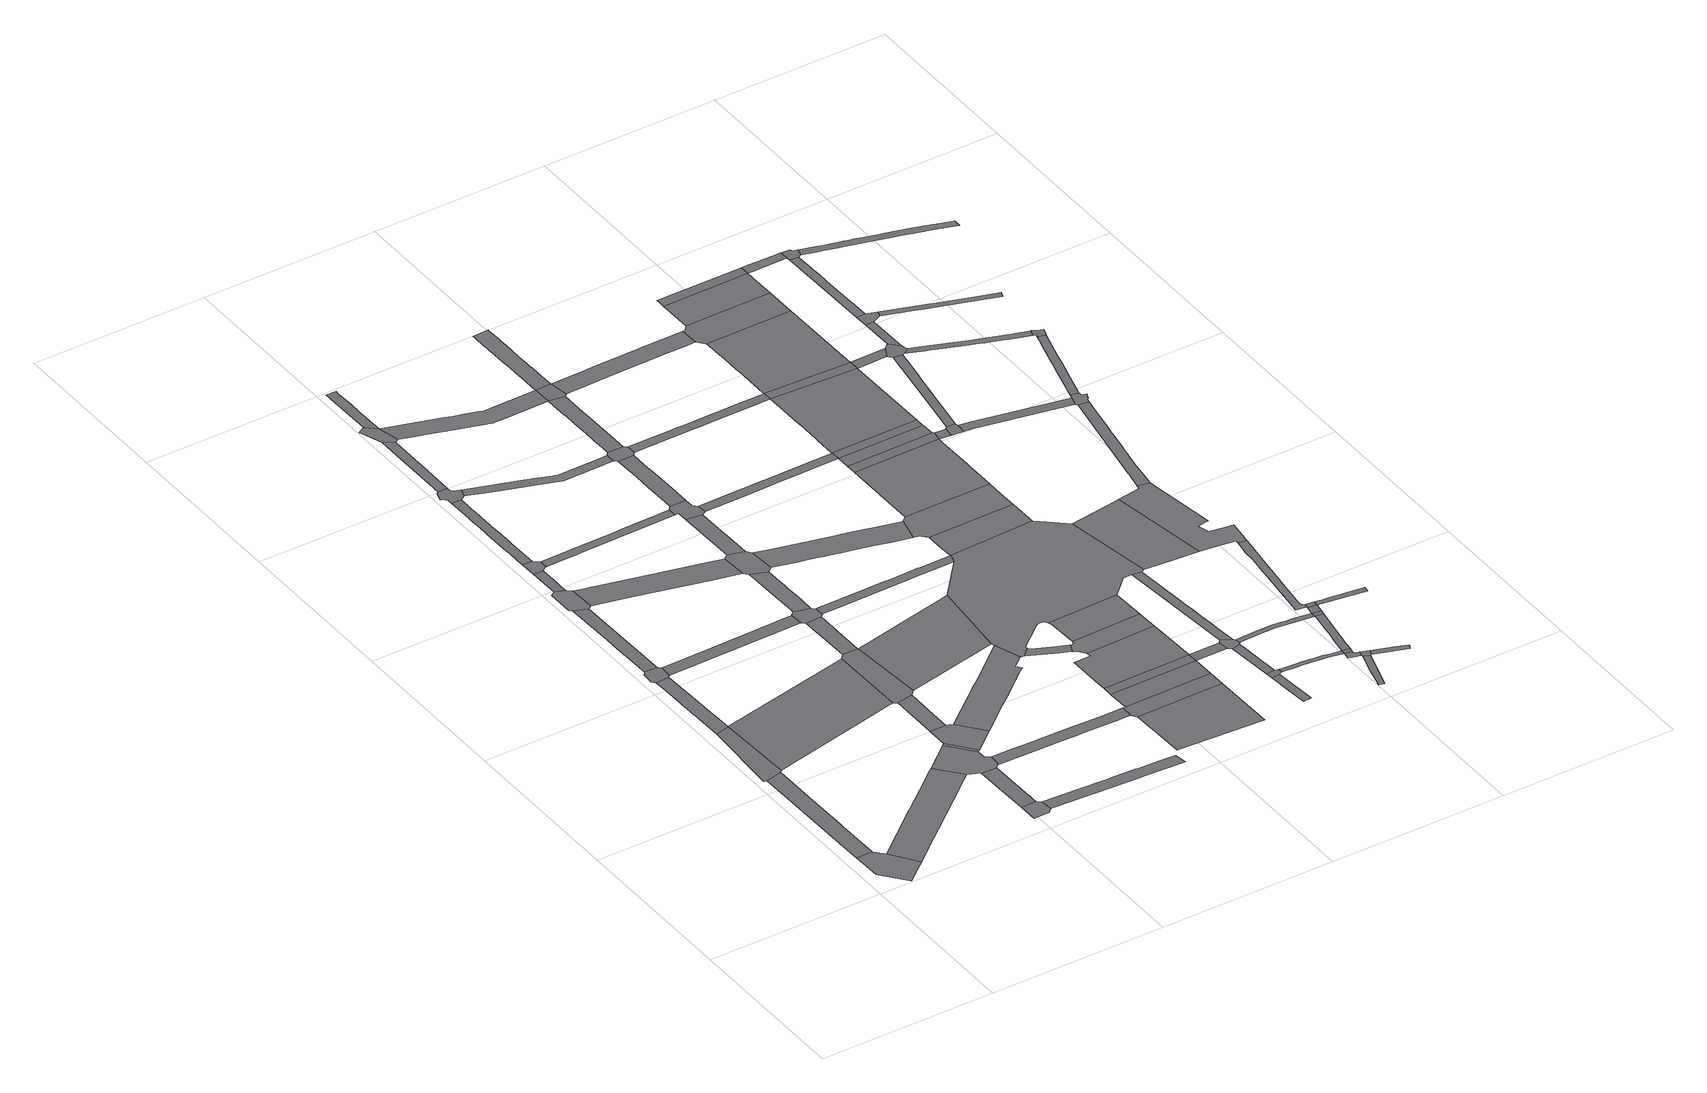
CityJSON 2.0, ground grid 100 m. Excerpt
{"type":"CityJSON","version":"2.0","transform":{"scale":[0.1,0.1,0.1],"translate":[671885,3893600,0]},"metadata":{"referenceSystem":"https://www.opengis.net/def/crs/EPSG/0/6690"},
"CityObjects":{
"road1":{"type":"Road","attributes":{"function":"9","usage":"9","RoadStructureAttribute.widthType":"9","RoadStructureAttribute.width":-9999,"RoadStructureAttribute.sectionType":"9"},"geometry":[{"type":"MultiSurface","lod":"1","boundaries":[[[0,1,2,3,4,5,6,7]]]}]},
"road2":{"type":"Road","attributes":{"function":"9","usage":"9","RoadStructureAttribute.widthType":"2","RoadStructureAttribute.width":8.26,"RoadStructureAttribute.sectionType":"1"},"geometry":[{"type":"MultiSurface","lod":"1","boundaries":[[[8,9,6,5,10,11,12,13,14]]]}]},
"road3":{"type":"Road","attributes":{"function":"9","usage":"9","RoadStructureAttribute.widthType":"9","RoadStructureAttribute.width":-9999,"RoadStructureAttribute.sectionType":"9"},"geometry":[{"type":"MultiSurface","lod":"1","boundaries":[[[15,14,13,16,17,18]]]}]},
"road4":{"type":"Road","attributes":{"function":"9","usage":"9","RoadStructureAttribute.widthType":"2","RoadStructureAttribute.width":6.43,"RoadStructureAttribute.sectionType":"1"},"geometry":[{"type":"MultiSurface","lod":"1","boundaries":[[[17,19,20,21,22,23,24,25,26,27,18]]]}]},
"road5":{"type":"Road","attributes":{"function":"9","usage":"9","RoadStructureAttribute.widthType":"1","RoadStructureAttribute.width":17.78,"RoadStructureAttribute.sectionType":"1"},"geometry":[{"type":"MultiSurface","lod":"1","boundaries":[[[2,28,29,30,31,32,33,34,35,36,37,38,39,40,41,42,43,44,45,46,47,48,3]]]}]},
"road6":{"type":"Road","attributes":{"function":"9","usage":"9","RoadStructureAttribute.widthType":"9","RoadStructureAttribute.width":-9999,"RoadStructureAttribute.sectionType":"9"},"geometry":[{"type":"MultiSurface","lod":"1","boundaries":[[[21,20,49,50,51,52,53,54]]]}]},
"road7":{"type":"Road","attributes":{"function":"9","usage":"9","RoadStructureAttribute.widthType":"2","RoadStructureAttribute.width":6.52,"RoadStructureAttribute.sectionType":"1"},"geometry":[{"type":"MultiSurface","lod":"1","boundaries":[[[55,56,57,58,59,60,61,62,52,51]]]}]},
"road8":{"type":"Road","attributes":{"function":"9","usage":"9","RoadStructureAttribute.widthType":"9","RoadStructureAttribute.width":-9999,"RoadStructureAttribute.sectionType":"9"},"geometry":[{"type":"MultiSurface","lod":"1","boundaries":[[[63,57,56,64,65,66,67,68]]]}]},
"road9":{"type":"Road","attributes":{"function":"3","usage":"1","RoadStructureAttribute.widthType":"1","RoadStructureAttribute.width":39.31,"RoadStructureAttribute.sectionType":"1"},"geometry":[{"type":"MultiSurface","lod":"1","boundaries":[[[17,16,69,70,71]]]}]},
"road10":{"type":"Road","attributes":{"function":"9","usage":"9","RoadStructureAttribute.widthType":"3","RoadStructureAttribute.width":5.21,"RoadStructureAttribute.sectionType":"1"},"geometry":[{"type":"MultiSurface","lod":"1","boundaries":[[[67,66,72,73,74,75]]]}]},
"road11":{"type":"Road","attributes":{"function":"9","usage":"9","RoadStructureAttribute.widthType":"9","RoadStructureAttribute.width":-9999,"RoadStructureAttribute.sectionType":"9"},"geometry":[{"type":"MultiSurface","lod":"1","boundaries":[[[74,76,77,78,79,80,81,75]]]}]},
"road12":{"type":"Road","attributes":{"function":"9","usage":"9","RoadStructureAttribute.widthType":"9","RoadStructureAttribute.width":-9999,"RoadStructureAttribute.sectionType":"9"},"geometry":[{"type":"MultiSurface","lod":"1","boundaries":[[[82,83,84,85,86,87]]]}]},
"road13":{"type":"Road","attributes":{"function":"9","usage":"9","RoadStructureAttribute.widthType":"2","RoadStructureAttribute.width":8.71,"RoadStructureAttribute.sectionType":"1"},"geometry":[{"type":"MultiSurface","lod":"1","boundaries":[[[88,89,84,83,90,91,92,93,94,95,96,97,98]]]}]},
"road14":{"type":"Road","attributes":{"function":"9","usage":"9","RoadStructureAttribute.widthType":"9","RoadStructureAttribute.width":-9999,"RoadStructureAttribute.sectionType":"9"},"geometry":[{"type":"MultiSurface","lod":"1","boundaries":[[[99,100,101,102,36,35,103,88,98,104,105,106,107,108,109,110]]]}]},
"road15":{"type":"Road","attributes":{"function":"9","usage":"9","RoadStructureAttribute.widthType":"3","RoadStructureAttribute.width":5.21,"RoadStructureAttribute.sectionType":"1"},"geometry":[{"type":"MultiSurface","lod":"1","boundaries":[[[111,112,113,114,115,116,117,118,119,120,121,80,79,122,123,124,125,126,127,128,129,130,131,132,133,134,135]]]}]},
"road16":{"type":"Road","attributes":{"function":"9","usage":"9","RoadStructureAttribute.widthType":"2","RoadStructureAttribute.width":6.91,"RoadStructureAttribute.sectionType":"1"},"geometry":[{"type":"MultiSurface","lod":"1","boundaries":[[[49,136,137,138,50]]]}]},
"road17":{"type":"Road","attributes":{"function":"9","usage":"9","RoadStructureAttribute.widthType":"1","RoadStructureAttribute.width":17.78,"RoadStructureAttribute.sectionType":"1"},"geometry":[{"type":"MultiSurface","lod":"1","boundaries":[[[139,140,110,109]]]}]},
"road18":{"type":"Road","attributes":{"function":"9","usage":"9","RoadStructureAttribute.widthType":"9","RoadStructureAttribute.width":-9999,"RoadStructureAttribute.sectionType":"9"},"geometry":[{"type":"MultiSurface","lod":"1","boundaries":[[[134,141,142,143,144,145,146,147,148,149,150,151,135]]]}]},
"road19":{"type":"Road","attributes":{"function":"9","usage":"9","RoadStructureAttribute.widthType":"9","RoadStructureAttribute.width":-9999,"RoadStructureAttribute.sectionType":"9"},"geometry":[{"type":"MultiSurface","lod":"1","boundaries":[[[152,140,139,153,154,155,156,157]]]}]},
"road20":{"type":"Road","attributes":{"function":"9","usage":"9","RoadStructureAttribute.widthType":"2","RoadStructureAttribute.width":6.99,"RoadStructureAttribute.sectionType":"1"},"geometry":[{"type":"MultiSurface","lod":"1","boundaries":[[[156,158,159,160,157]]]}]},
"road21":{"type":"Road","attributes":{"function":"9","usage":"9","RoadStructureAttribute.widthType":"3","RoadStructureAttribute.width":4.99,"RoadStructureAttribute.sectionType":"1"},"geometry":[{"type":"MultiSurface","lod":"1","boundaries":[[[146,161,162,163,164,165,166,167,168,169,170,171,147]]]}]},
"road22":{"type":"Road","attributes":{"function":"9","usage":"9","RoadStructureAttribute.widthType":"2","RoadStructureAttribute.width":14.52,"RoadStructureAttribute.sectionType":"1"},"geometry":[{"type":"MultiSurface","lod":"1","boundaries":[[[172,173,174,175,176,177,178,179,180,181,182,183,184,185,65,64]]]}]},
"road23":{"type":"Road","attributes":{"function":"9","usage":"9","RoadStructureAttribute.widthType":"9","RoadStructureAttribute.width":-9999,"RoadStructureAttribute.sectionType":"9"},"geometry":[{"type":"MultiSurface","lod":"1","boundaries":[[[168,167,186,187,188,189]]]}]},
"road24":{"type":"Road","attributes":{"function":"9","usage":"9","RoadStructureAttribute.widthType":"9","RoadStructureAttribute.width":-9999,"RoadStructureAttribute.sectionType":"9"},"geometry":[{"type":"MultiSurface","lod":"1","boundaries":[[[190,70,69,160,159,191,192]]]}]},
"road25":{"type":"Road","attributes":{"function":"9","usage":"9","RoadStructureAttribute.widthType":"3","RoadStructureAttribute.width":4.65,"RoadStructureAttribute.sectionType":"1"},"geometry":[{"type":"MultiSurface","lod":"1","boundaries":[[[77,193,194,195,196,197,198,199,200,201,202,203,204,205,206,207,208,209,210,211,212,78]]]}]},
"road26":{"type":"Road","attributes":{"function":"9","usage":"9","RoadStructureAttribute.widthType":"2","RoadStructureAttribute.width":6.5,"RoadStructureAttribute.sectionType":"1"},"geometry":[{"type":"MultiSurface","lod":"1","boundaries":[[[213,214,215,216,217,218,188,187,219,220,221,222,223,224]]]}]},
"road27":{"type":"Road","attributes":{"function":"9","usage":"9","RoadStructureAttribute.widthType":"2","RoadStructureAttribute.width":6.47,"RoadStructureAttribute.sectionType":"1"},"geometry":[{"type":"MultiSurface","lod":"1","boundaries":[[[225,226,227,228,229,230,231,232,82,87,233,234,235,236]]]}]},
"road28":{"type":"Road","attributes":{"function":"9","usage":"9","RoadStructureAttribute.widthType":"2","RoadStructureAttribute.width":8.1,"RoadStructureAttribute.sectionType":"1"},"geometry":[{"type":"MultiSurface","lod":"1","boundaries":[[[237,238,239,190,192]]]}]},
"road29":{"type":"Road","attributes":{"function":"9","usage":"9","RoadStructureAttribute.widthType":"9","RoadStructureAttribute.width":-9999,"RoadStructureAttribute.sectionType":"9"},"geometry":[{"type":"MultiSurface","lod":"1","boundaries":[[[240,241,137,136,239,238,242,243]]]}]},
"road30":{"type":"Road","attributes":{"function":"9","usage":"9","RoadStructureAttribute.widthType":"2","RoadStructureAttribute.width":6.7,"RoadStructureAttribute.sectionType":"1"},"geometry":[{"type":"MultiSurface","lod":"1","boundaries":[[[244,245,246,247,248,249,250,251,106,105,252,253,254,255,256,257,258,259,260,261,262,263,264,265]]]}]},
"road31":{"type":"Road","attributes":{"function":"9","usage":"9","RoadStructureAttribute.widthType":"3","RoadStructureAttribute.width":5.41,"RoadStructureAttribute.sectionType":"1"},"geometry":[{"type":"MultiSurface","lod":"1","boundaries":[[[266,267,268,269,270,271,272,273,274,142,141,275,276,277,278,279,280,281,282,283,284,285,286]]]}]},
"road32":{"type":"Road","attributes":{"function":"9","usage":"9","RoadStructureAttribute.widthType":"2","RoadStructureAttribute.width":8.1,"RoadStructureAttribute.sectionType":"1"},"geometry":[{"type":"MultiSurface","lod":"1","boundaries":[[[240,287,288,289,290,291,292,293,294,295,296,297,298,241]]]}]},
"road33":{"type":"Road","attributes":{"function":"9","usage":"9","RoadStructureAttribute.widthType":"1","RoadStructureAttribute.width":17.78,"RoadStructureAttribute.sectionType":"1"},"geometry":[{"type":"MultiSurface","lod":"1","boundaries":[[[154,299,300,301,302,303,304,305,306,307,308,309,310,311,312,313,314,155]]]}]},
"road34":{"type":"Road","attributes":{"function":"9","usage":"9","RoadStructureAttribute.widthType":"9","RoadStructureAttribute.width":-9999,"RoadStructureAttribute.sectionType":"9"},"geometry":[{"type":"MultiSurface","lod":"1","boundaries":[[[177,295,294,315,316,317,318,178]]]}]},
"road35":{"type":"Road","attributes":{"function":"3","usage":"1","RoadStructureAttribute.widthType":"1","RoadStructureAttribute.width":39.31,"RoadStructureAttribute.sectionType":"1"},"geometry":[{"type":"MultiSurface","lod":"1","boundaries":[[[191,319,320,321,322,323,324,192]]]}]},
"road36":{"type":"Road","attributes":{"function":"9","usage":"9","RoadStructureAttribute.widthType":"2","RoadStructureAttribute.width":10.75,"RoadStructureAttribute.sectionType":"1"},"geometry":[{"type":"MultiSurface","lod":"1","boundaries":[[[325,326,327,328,329,330,331,332,333,334,335,336,337,187,186,338,339,340,341,342,343,344,345,346,347]]]}]},
"road37":{"type":"Road","attributes":{"function":"9","usage":"9","RoadStructureAttribute.widthType":"2","RoadStructureAttribute.width":8.73,"RoadStructureAttribute.sectionType":"1"},"geometry":[{"type":"MultiSurface","lod":"1","boundaries":[[[348,349,318,317,350,351,352,353]]]}]},
"road38":{"type":"Road","attributes":{"function":"9","usage":"9","RoadStructureAttribute.widthType":"9","RoadStructureAttribute.width":-9999,"RoadStructureAttribute.sectionType":"9"},"geometry":[{"type":"MultiSurface","lod":"1","boundaries":[[[352,354,355,356,357,358,202,201,359,360,353]]]}]},
"road39":{"type":"Road","attributes":{"function":"9","usage":"9","RoadStructureAttribute.widthType":"2","RoadStructureAttribute.width":8.73,"RoadStructureAttribute.sectionType":"1"},"geometry":[{"type":"MultiSurface","lod":"1","boundaries":[[[361,362,363,364,365,366,367,368,369,370,371,358,357]]]}]},
"road40":{"type":"Road","attributes":{"function":"9","usage":"9","RoadStructureAttribute.widthType":"3","RoadStructureAttribute.width":5.13,"RoadStructureAttribute.sectionType":"1"},"geometry":[{"type":"MultiSurface","lod":"1","boundaries":[[[242,372,373,374,375,376,377,378,379,380,381,382,383,384,385,386,387,388,389,390,391,392,243]]]}]},
"road41":{"type":"Road","attributes":{"function":"9","usage":"9","RoadStructureAttribute.widthType":"9","RoadStructureAttribute.width":-9999,"RoadStructureAttribute.sectionType":"9"},"geometry":[{"type":"MultiSurface","lod":"1","boundaries":[[[285,366,365,393,394,395,396,286]]]}]},
"road42":{"type":"Road","attributes":{"function":"9","usage":"9","RoadStructureAttribute.widthType":"9","RoadStructureAttribute.width":-9999,"RoadStructureAttribute.sectionType":"9"},"geometry":[{"type":"MultiSurface","lod":"1","boundaries":[[[397,398,399,400,401,402,403]]]}]},
"road43":{"type":"Road","attributes":{"function":"9","usage":"9","RoadStructureAttribute.widthType":"2","RoadStructureAttribute.width":8.73,"RoadStructureAttribute.sectionType":"1"},"geometry":[{"type":"MultiSurface","lod":"1","boundaries":[[[404,405,406,407,408,409,410,411,412,413,414,415,416,396,395,417,418,419,420,421,347]]]}]},
"road44":{"type":"Road","attributes":{"function":"9","usage":"9","RoadStructureAttribute.widthType":"2","RoadStructureAttribute.width":14.52,"RoadStructureAttribute.sectionType":"1"},"geometry":[{"type":"MultiSurface","lod":"1","boundaries":[[[422,423,424,425,426,427,428,429,430,316,315,431,432,433,434,435,436,437,438,439,440,441,442,443]]]}]},
"road45":{"type":"Road","attributes":{"function":"1","usage":"2","RoadStructureAttribute.widthType":"1","RoadStructureAttribute.width":35.46,"RoadStructureAttribute.sectionType":"7"},"geometry":[{"type":"MultiSurface","lod":"1","boundaries":[[[444,445,446,447,448,449,450,451]]]}]},
"road46":{"type":"Road","attributes":{"function":"9","usage":"9","RoadStructureAttribute.widthType":"9","RoadStructureAttribute.width":-9999,"RoadStructureAttribute.sectionType":"9"},"geometry":[{"type":"MultiSurface","lod":"1","boundaries":[[[452,244,265,451,450,453,454]]]}]},
"road47":{"type":"Road","attributes":{"function":"9","usage":"9","RoadStructureAttribute.widthType":"9","RoadStructureAttribute.width":-9999,"RoadStructureAttribute.sectionType":"9"},"geometry":[{"type":"MultiSurface","lod":"1","boundaries":[[[421,455,456,325,347]]]}]},
"road48":{"type":"Road","attributes":{"function":"9","usage":"2","RoadStructureAttribute.widthType":"1","RoadStructureAttribute.width":35.46,"RoadStructureAttribute.sectionType":"1"},"geometry":[{"type":"MultiSurface","lod":"1","boundaries":[[[453,457,458,459,460,461,454]]]}]},
"road49":{"type":"Road","attributes":{"function":"9","usage":"9","RoadStructureAttribute.widthType":"9","RoadStructureAttribute.width":-9999,"RoadStructureAttribute.sectionType":"9"},"geometry":[{"type":"MultiSurface","lod":"1","boundaries":[[[462,459,458,463]]]}]},
"road50":{"type":"Road","attributes":{"function":"9","usage":"9","RoadStructureAttribute.widthType":"2","RoadStructureAttribute.width":9.19,"RoadStructureAttribute.sectionType":"1"},"geometry":[{"type":"MultiSurface","lod":"1","boundaries":[[[464,465,466,467,468,469,470,471,472,473,474,475,476,477,478,325,456,479,480,481,482,483,484,485,486,487,488,489,490]]]}]},
"road51":{"type":"Road","attributes":{"function":"9","usage":"9","RoadStructureAttribute.widthType":"3","RoadStructureAttribute.width":5.3,"RoadStructureAttribute.sectionType":"1"},"geometry":[{"type":"MultiSurface","lod":"1","boundaries":[[[491,492,493,494,495,496,497,498,499,355,354,500,501,502,503,504,505,506,507,508,509,510,511]]]}]},
"road52":{"type":"Road","attributes":{"function":"9","usage":"2","RoadStructureAttribute.widthType":"1","RoadStructureAttribute.width":35.46,"RoadStructureAttribute.sectionType":"1"},"geometry":[{"type":"MultiSurface","lod":"1","boundaries":[[[512,513,514,515,516,517,518,462,463]]]}]},
"road53":{"type":"Road","attributes":{"function":"9","usage":"9","RoadStructureAttribute.widthType":"9","RoadStructureAttribute.width":-9999,"RoadStructureAttribute.sectionType":"9"},"geometry":[{"type":"MultiSurface","lod":"1","boundaries":[[[519,520,521,522,523,399,398,524,525,514,513]]]}]},
"road54":{"type":"Road","attributes":{"function":"9","usage":"2","RoadStructureAttribute.widthType":"1","RoadStructureAttribute.width":35.46,"RoadStructureAttribute.sectionType":"1"},"geometry":[{"type":"MultiSurface","lod":"1","boundaries":[[[526,520,519,527,528]]]}]},
"road55":{"type":"Road","attributes":{"function":"9","usage":"9","RoadStructureAttribute.widthType":"3","RoadStructureAttribute.width":5.29,"RoadStructureAttribute.sectionType":"1"},"geometry":[{"type":"MultiSurface","lod":"1","boundaries":[[[393,529,530,531,532,533,534,535,536,537,538,539,540,541,542,543,544,545,546,547,548,549,550,551,552,394]]]}]},
"road56":{"type":"Road","attributes":{"function":"9","usage":"9","RoadStructureAttribute.widthType":"9","RoadStructureAttribute.width":-9999,"RoadStructureAttribute.sectionType":"9"},"geometry":[{"type":"MultiSurface","lod":"1","boundaries":[[[402,553,554,555,556,557,558,559,528,527,560,561,562,563,564,565,566,377,376,322,321,567,308,307,568,403]]]}]},
"road57":{"type":"Road","attributes":{"function":"9","usage":"9","RoadStructureAttribute.widthType":"3","RoadStructureAttribute.width":4.56,"RoadStructureAttribute.sectionType":"1"},"geometry":[{"type":"MultiSurface","lod":"1","boundaries":[[[569,570,571,572,463,458]]]}]},
"road58":{"type":"Road","attributes":{"function":"9","usage":"9","RoadStructureAttribute.widthType":"2","RoadStructureAttribute.width":10.75,"RoadStructureAttribute.sectionType":"1"},"geometry":[{"type":"MultiSurface","lod":"1","boundaries":[[[456,455,573,574,575,576,577,578,579,580,581,582,583,584,585,586,587,588,589,590,591]]]}]},
"road59":{"type":"Road","attributes":{"function":"9","usage":"9","RoadStructureAttribute.widthType":"3","RoadStructureAttribute.width":5.51,"RoadStructureAttribute.sectionType":"1"},"geometry":[{"type":"MultiSurface","lod":"1","boundaries":[[[592,593,594,595,596,597,598,599,600]]]}]},
"road60":{"type":"Road","attributes":{"function":"9","usage":"9","RoadStructureAttribute.widthType":"9","RoadStructureAttribute.width":-9999,"RoadStructureAttribute.sectionType":"9"},"geometry":[{"type":"MultiSurface","lod":"1","boundaries":[[[592,600,601,602,603,604,605]]]}]},
"road61":{"type":"Road","attributes":{"function":"9","usage":"9","RoadStructureAttribute.widthType":"9","RoadStructureAttribute.width":-9999,"RoadStructureAttribute.sectionType":"9"},"geometry":[{"type":"MultiSurface","lod":"1","boundaries":[[[606,607,608,609,377,566]]]}]},
"road62":{"type":"Road","attributes":{"function":"9","usage":"9","RoadStructureAttribute.widthType":"3","RoadStructureAttribute.width":5.51,"RoadStructureAttribute.sectionType":"1"},"geometry":[{"type":"MultiSurface","lod":"1","boundaries":[[[604,610,611,612,613,605]]]}]},
"road63":{"type":"Road","attributes":{"function":"9","usage":"9","RoadStructureAttribute.widthType":"9","RoadStructureAttribute.width":-9999,"RoadStructureAttribute.sectionType":"9"},"geometry":[{"type":"MultiSurface","lod":"1","boundaries":[[[442,614,608,607,615,616,617,443]]]}]},
"road64":{"type":"Road","attributes":{"function":"9","usage":"9","RoadStructureAttribute.widthType":"9","RoadStructureAttribute.width":-9999,"RoadStructureAttribute.sectionType":"9"},"geometry":[{"type":"MultiSurface","lod":"1","boundaries":[[[613,612,618,619,620,621,571,570]]]}]},
"road65":{"type":"Road","attributes":{"function":"9","usage":"9","RoadStructureAttribute.widthType":"3","RoadStructureAttribute.width":5.51,"RoadStructureAttribute.sectionType":"1"},"geometry":[{"type":"MultiSurface","lod":"1","boundaries":[[[562,621,620,622,623,624,625,626,627,628,629,630,631,632,563]]]}]},
"road66":{"type":"Road","attributes":{"function":"9","usage":"2","RoadStructureAttribute.widthType":"1","RoadStructureAttribute.width":35.46,"RoadStructureAttribute.sectionType":"1"},"geometry":[{"type":"MultiSurface","lod":"1","boundaries":[[[617,616,633,634,635,636,637,638,639]]]}]},
"road67":{"type":"Road","attributes":{"function":"9","usage":"9","RoadStructureAttribute.widthType":"4","RoadStructureAttribute.width":2.47,"RoadStructureAttribute.sectionType":"1"},"geometry":[{"type":"MultiSurface","lod":"1","boundaries":[[[640,641,642,643,644,645,646,647,648,649,650,651,652,653,654,603,602]]]}]},
"road68":{"type":"Road","attributes":{"function":"9","usage":"9","RoadStructureAttribute.widthType":"9","RoadStructureAttribute.width":-9999,"RoadStructureAttribute.sectionType":"9"},"geometry":[{"type":"MultiSurface","lod":"1","boundaries":[[[638,655,656,657,658,639]]]}]},
"road69":{"type":"Road","attributes":{"function":"9","usage":"9","RoadStructureAttribute.widthType":"1","RoadStructureAttribute.width":35.46,"RoadStructureAttribute.sectionType":"1"},"geometry":[{"type":"MultiSurface","lod":"1","boundaries":[[[659,658,657,660,661,662,661]]]}]},
"road70":{"type":"Road","attributes":{"function":"9","usage":"9","RoadStructureAttribute.widthType":"9","RoadStructureAttribute.width":-9999,"RoadStructureAttribute.sectionType":"9"},"geometry":[{"type":"MultiSurface","lod":"1","boundaries":[[[663,510,509,659,661]]]}]},
"road71":{"type":"Road","attributes":{"function":"9","usage":"9","RoadStructureAttribute.widthType":"4","RoadStructureAttribute.width":2.73,"RoadStructureAttribute.sectionType":"1"},"geometry":[{"type":"MultiSurface","lod":"1","boundaries":[[[664,665,666,667,668,669,670,619,618,671,672,673,674,675,676,677]]]}]},
"road72":{"type":"Road","attributes":{"function":"9","usage":"9","RoadStructureAttribute.widthType":"4","RoadStructureAttribute.width":3.25,"RoadStructureAttribute.sectionType":"1"},"geometry":[{"type":"MultiSurface","lod":"1","boundaries":[[[678,679,680,681,682,683,684]]]}]},
"road73":{"type":"Road","attributes":{"function":"9","usage":"2","RoadStructureAttribute.widthType":"1","RoadStructureAttribute.width":35.46,"RoadStructureAttribute.sectionType":"1"},"geometry":[{"type":"MultiSurface","lod":"1","boundaries":[[[685,542,686,687,688,689,690,691,692,693,694,510,663,695]]]}]},
"road74":{"type":"Road","attributes":{"function":"9","usage":"9","RoadStructureAttribute.widthType":"4","RoadStructureAttribute.width":3.82,"RoadStructureAttribute.sectionType":"1"},"geometry":[{"type":"MultiSurface","lod":"1","boundaries":[[[696,697,698,699,700,701,702]]]}]},
"road75":{"type":"Road","attributes":{"function":"9","usage":"9","RoadStructureAttribute.widthType":"9","RoadStructureAttribute.width":-9999,"RoadStructureAttribute.sectionType":"9"},"geometry":[{"type":"MultiSurface","lod":"1","boundaries":[[[697,703,647,646,704,698]]]}]},
"road76":{"type":"Road","attributes":{"function":"9","usage":"9","RoadStructureAttribute.widthType":"9","RoadStructureAttribute.width":-9999,"RoadStructureAttribute.sectionType":"9"},"geometry":[{"type":"MultiSurface","lod":"1","boundaries":[[[701,680,679,705,706,702]]]}]},
"road77":{"type":"Road","attributes":{"function":"9","usage":"9","RoadStructureAttribute.widthType":"9","RoadStructureAttribute.width":-9999,"RoadStructureAttribute.sectionType":"9"},"geometry":[{"type":"MultiSurface","lod":"1","boundaries":[[[685,707,543,542]]]}]},
"road78":{"type":"Road","attributes":{"function":"9","usage":"9","RoadStructureAttribute.widthType":"9","RoadStructureAttribute.width":-9999,"RoadStructureAttribute.sectionType":"9"},"geometry":[{"type":"MultiSurface","lod":"1","boundaries":[[[708,565,564,709,710,711,712,713]]]}]},
"road79":{"type":"Road","attributes":{"function":"9","usage":"9","RoadStructureAttribute.widthType":"4","RoadStructureAttribute.width":3.82,"RoadStructureAttribute.sectionType":"1"},"geometry":[{"type":"MultiSurface","lod":"1","boundaries":[[[647,703,714,715,716,717,718,719,720,721,722,723]]]}]},
"road80":{"type":"Road","attributes":{"function":"9","usage":"9","RoadStructureAttribute.widthType":"9","RoadStructureAttribute.width":-9999,"RoadStructureAttribute.sectionType":"9"},"geometry":[{"type":"MultiSurface","lod":"1","boundaries":[[[724,725,726,727,655,638,728]]]}]},
"road81":{"type":"Road","attributes":{"function":"9","usage":"2","RoadStructureAttribute.widthType":"1","RoadStructureAttribute.width":35.46,"RoadStructureAttribute.sectionType":"1"},"geometry":[{"type":"MultiSurface","lod":"1","boundaries":[[[729,730,731,732,733,734,543,707,735,736,737]]]}]},
"road82":{"type":"Road","attributes":{"function":"9","usage":"9","RoadStructureAttribute.widthType":"4","RoadStructureAttribute.width":3.82,"RoadStructureAttribute.sectionType":"1"},"geometry":[{"type":"MultiSurface","lod":"1","boundaries":[[[738,739,706,705,740]]]}]},
"road83":{"type":"Road","attributes":{"function":"9","usage":"9","RoadStructureAttribute.widthType":"9","RoadStructureAttribute.width":-9999,"RoadStructureAttribute.sectionType":"9"},"geometry":[{"type":"MultiSurface","lod":"1","boundaries":[[[676,741,718,717,742,677]]]}]},
"road84":{"type":"Road","attributes":{"function":"9","usage":"9","RoadStructureAttribute.widthType":"4","RoadStructureAttribute.width":3.82,"RoadStructureAttribute.sectionType":"1"},"geometry":[{"type":"MultiSurface","lod":"1","boundaries":[[[743,677,742,744,745]]]}]},
"road85":{"type":"Road","attributes":{"function":"9","usage":"9","RoadStructureAttribute.widthType":"9","RoadStructureAttribute.width":-9999,"RoadStructureAttribute.sectionType":"9"},"geometry":[{"type":"MultiSurface","lod":"1","boundaries":[[[746,747,748,749,743,745]]]}]},
"road86":{"type":"Road","attributes":{"function":"9","usage":"9","RoadStructureAttribute.widthType":"9","RoadStructureAttribute.width":-9999,"RoadStructureAttribute.sectionType":"9"},"geometry":[{"type":"MultiSurface","lod":"1","boundaries":[[[750,751,752,726,725,753]]]}]},
"road87":{"type":"Road","attributes":{"function":"9","usage":"9","RoadStructureAttribute.widthType":"9","RoadStructureAttribute.width":-9999,"RoadStructureAttribute.sectionType":"9"},"geometry":[{"type":"MultiSurface","lod":"1","boundaries":[[[579,737,736,754,755,756,580]]]}]},
"road88":{"type":"Road","attributes":{"function":"9","usage":"9","RoadStructureAttribute.widthType":"4","RoadStructureAttribute.width":3.78,"RoadStructureAttribute.sectionType":"1"},"geometry":[{"type":"MultiSurface","lod":"1","boundaries":[[[757,758,759,760,761,762,763,764,749,748,765,766,767,768,769,770,771,772,773,774,775,776]]]}]},
"road89":{"type":"Road","attributes":{"function":"1","usage":"2","RoadStructureAttribute.widthType":"1","RoadStructureAttribute.width":35.46,"RoadStructureAttribute.sectionType":"7"},"geometry":[{"type":"MultiSurface","lod":"1","boundaries":[[[777,778,755,754,779,780,781,782]]]}]},
"road90":{"type":"Road","attributes":{"function":"9","usage":"9","RoadStructureAttribute.widthType":"9","RoadStructureAttribute.width":-9999,"RoadStructureAttribute.sectionType":"9"},"geometry":[{"type":"MultiSurface","lod":"1","boundaries":[[[783,784,778,777,785,786]]]}]},
"road91":{"type":"Road","attributes":{"function":"9","usage":"9","RoadStructureAttribute.widthType":"4","RoadStructureAttribute.width":3.78,"RoadStructureAttribute.sectionType":"1"},"geometry":[{"type":"MultiSurface","lod":"1","boundaries":[[[787,788,789,790,791,747,746,792,793]]]}]},
"road92":{"type":"Road","attributes":{"function":"9","usage":"9","RoadStructureAttribute.widthType":"9","RoadStructureAttribute.width":-9999,"RoadStructureAttribute.sectionType":"9"},"geometry":[{"type":"MultiSurface","lod":"1","boundaries":[[[794,795,796,797,798,799,800,801,802,803,804,805,713,712,806,807,808,757,776]]]}]},
"road93":{"type":"Road","attributes":{"function":"9","usage":"9","RoadStructureAttribute.widthType":"3","RoadStructureAttribute.width":4.87,"RoadStructureAttribute.sectionType":"1"},"geometry":[{"type":"MultiSurface","lod":"1","boundaries":[[[809,752,751,810,811,812,813,814,815,816,817,818]]]}]},
"road94":{"type":"Road","attributes":{"function":"9","usage":"9","RoadStructureAttribute.widthType":"3","RoadStructureAttribute.width":5.95,"RoadStructureAttribute.sectionType":"1"},"geometry":[{"type":"MultiSurface","lod":"1","boundaries":[[[819,820,821,822,823,824,707,685,825,826]]]}]},
"road95":{"type":"Road","attributes":{"function":"9","usage":"9","RoadStructureAttribute.widthType":"3","RoadStructureAttribute.width":5.61,"RoadStructureAttribute.sectionType":"1"},"geometry":[{"type":"MultiSurface","lod":"1","boundaries":[[[827,828,829,830,831,832,833,834,835,836,750,753]]]}]},
"road96":{"type":"Road","attributes":{"function":"9","usage":"9","RoadStructureAttribute.widthType":"9","RoadStructureAttribute.width":-9999,"RoadStructureAttribute.sectionType":"9"},"geometry":[{"type":"MultiSurface","lod":"1","boundaries":[[[817,837,838,839,840,841,842,843,844,845,820,819,818]]]}]},
"road97":{"type":"Road","attributes":{"function":"9","usage":"9","RoadStructureAttribute.widthType":"3","RoadStructureAttribute.width":4.87,"RoadStructureAttribute.sectionType":"1"},"geometry":[{"type":"MultiSurface","lod":"1","boundaries":[[[846,847,845,844]]]}]},
"road98":{"type":"Road","attributes":{"function":"9","usage":"9","RoadStructureAttribute.widthType":"3","RoadStructureAttribute.width":4.84,"RoadStructureAttribute.sectionType":"1"},"geometry":[{"type":"MultiSurface","lod":"1","boundaries":[[[848,849,850,804,803,851,852,853,854,855,856,857,858,859,860,861,862]]]}]},
"road99":{"type":"Road","attributes":{"function":"9","usage":"9","RoadStructureAttribute.widthType":"9","RoadStructureAttribute.width":-9999,"RoadStructureAttribute.sectionType":"9"},"geometry":[{"type":"MultiSurface","lod":"1","boundaries":[[[847,846,863,864,865,866]]]}]},
"road100":{"type":"Road","attributes":{"function":"9","usage":"9","RoadStructureAttribute.widthType":"3","RoadStructureAttribute.width":4.7,"RoadStructureAttribute.sectionType":"1"},"geometry":[{"type":"MultiSurface","lod":"1","boundaries":[[[785,777,867,868,869,870,871,872,873,874,875,876]]]}]},
"road101":{"type":"Road","attributes":{"function":"9","usage":"9","RoadStructureAttribute.widthType":"3","RoadStructureAttribute.width":4.87,"RoadStructureAttribute.sectionType":"1"},"geometry":[{"type":"MultiSurface","lod":"1","boundaries":[[[865,877,878,879,880,881,882,883,884,885,886,866]]]}]},
"road102":{"type":"Road","attributes":{"function":"9","usage":"9","RoadStructureAttribute.widthType":"9","RoadStructureAttribute.width":-9999,"RoadStructureAttribute.sectionType":"9"},"geometry":[{"type":"MultiSurface","lod":"1","boundaries":[[[830,829,887,848,862,888,889,890,891,892,893,894]]]}]},
"road103":{"type":"Road","attributes":{"function":"9","usage":"9","RoadStructureAttribute.widthType":"4","RoadStructureAttribute.width":3.67,"RoadStructureAttribute.sectionType":"1"},"geometry":[{"type":"MultiSurface","lod":"1","boundaries":[[[838,895,896,897,898,899,900,901,902,903,904,905,906,907,908,909,910,911,912,913,839]]]}]},
"road104":{"type":"Road","attributes":{"function":"9","usage":"9","RoadStructureAttribute.widthType":"9","RoadStructureAttribute.width":-9999,"RoadStructureAttribute.sectionType":"9"},"geometry":[{"type":"MultiSurface","lod":"1","boundaries":[[[914,915,916,872,871,917,885,884,918]]]}]},
"road105":{"type":"Road","attributes":{"function":"9","usage":"9","RoadStructureAttribute.widthType":"3","RoadStructureAttribute.width":4.84,"RoadStructureAttribute.sectionType":"1"},"geometry":[{"type":"MultiSurface","lod":"1","boundaries":[[[919,920,921,922,923,924,925,926,893,892,927,928,929,930,931,932,933]]]}]},
"road106":{"type":"Road","attributes":{"function":"9","usage":"9","RoadStructureAttribute.widthType":"4","RoadStructureAttribute.width":3.47,"RoadStructureAttribute.sectionType":"1"},"geometry":[{"type":"MultiSurface","lod":"1","boundaries":[[[934,935,936,937,938,864,863,939,940,941,942,943,944]]]}]},
"road107":{"type":"Road","attributes":{"function":"9","usage":"9","RoadStructureAttribute.widthType":"9","RoadStructureAttribute.width":-9999,"RoadStructureAttribute.sectionType":"9"},"geometry":[{"type":"MultiSurface","lod":"1","boundaries":[[[945,919,933,946,947,948,949,905,904]]]}]},
"road108":{"type":"Road","attributes":{"function":"9","usage":"9","RoadStructureAttribute.widthType":"3","RoadStructureAttribute.width":4.16,"RoadStructureAttribute.sectionType":"1"},"geometry":[{"type":"MultiSurface","lod":"1","boundaries":[[[950,951,952,953,954,955,956,957,958,959,960,961,962,963,964,965,966,967,968,969,970,971,972,973,974,975,976,977,978,979,980,981,982,983,984,985,914,918]]]}]}
},
"vertices":[
[191,6,0],[263,65,0],[319,112,0],[212,260,0],[210,262,0],[165,315,0],[73,314,0],[75,146,0],
[66,876,0],[72,367,0],[162,572,0],[162,595,0],[159,834,0],[156,1117,0],[64,1096,0],
[46,1102,0],[168,1129,0],[154,1579,0],[75,1556,0],
[153,1582,0],[139,2084,0],[65,2081,0],[66,1997,0],[68,1899,0],[69,1863,0],[71,1790,0],[71,1771,0],[72,1742,0],
[402,181,0],[472,239,0],[538,294,0],[726,449,0],[778,493,0],[838,543,0],[870,569,0],[907,600,0],[791,740,0],[774,726,0],[716,678,0],[690,656,0],[675,644,0],[667,637,0],[626,603,0],[614,593,0],[560,548,0],[514,510,0],[509,506,0],[391,408,0],[339,365,0],
[151,2099,0],[157,2171,0],[140,2187,0],[68,2188,0],[52,2169,0],[47,2101,0],
[140,2208,0],[130,2781,0],[56,2809,0],[60,2627,0],[62,2515,0],[63,2425,0],[66,2272,0],[67,2206,0],
[42,2825,0],[153,2798,0],[148,2948,0],[122,2974,0],[67,2991,0],[41,2974,0],
[937,1300,0],[934,1748,0],[156,1580,0],
[121,3014,0],[121,3051,0],[120,3170,0],[65,3169,0],
[141,3189,0],[152,3190,0],[151,3238,0],[119,3266,0],[64,3266,0],[65,3203,0],
[1087,205,0],[1066,226,0],[979,220,0],[980,111,0],[1068,112,0],[1093,135,0],
[974,565,0],[977,383,0],[1065,253,0],[1065,274,0],[1065,308,0],[1064,356,0],[1063,402,0],[1063,444,0],[1062,509,0],[1061,535,0],[1061,566,0],
[926,852,0],[888,821,0],[876,810,0],[796,744,0],[974,573,0],[1076,585,0],[1087,585,0],[1089,657,0],[1068,669,0],[1061,677,0],[1060,727,0],[944,867,0],
[60,3741,0],[60,3733,0],[61,3635,0],[61,3626,0],[61,3596,0],[62,3577,0],[62,3506,0],[63,3436,0],[63,3410,0],[63,3382,0],[64,3313,0],[118,3358,0],[118,3382,0],[118,3450,0],[117,3476,0],[117,3528,0],[117,3548,0],[116,3632,0],[115,3715,0],[115,3716,0],[115,3729,0],[114,3829,0],[114,3831,0],[114,3888,0],[59,3887,0],
[932,2109,0],[928,2185,0],[357,2175,0],
[1074,738,0],[958,878,0],
[143,3907,0],[161,3959,0],[141,3965,0],[124,3971,0],[112,3987,0],[112,4007,0],[57,4007,0],[47,3998,0],[29,3946,0],[41,3942,0],[59,3919,0],
[958,990,0],[1135,789,0],[1200,843,0],[1086,985,0],[1049,1000,0],[958,1000,0],
[1050,1152,0],[1050,1305,0],[959,1284,0],
[112,4140,0],[112,4240,0],[112,4272,0],[112,4293,0],[112,4305,0],[112,4336,0],[112,4466,0],[57,4505,0],[57,4375,0],[57,4262,0],[57,4157,0],
[385,2742,0],[654,2677,0],[691,2668,0],[799,2642,0],[832,2634,0],[924,2612,0],[917,2762,0],[841,2781,0],[450,2875,0],[401,2887,0],[356,2898,0],[259,2922,0],[244,2925,0],[202,2935,0],
[133,4482,0],[107,4604,0],[52,4659,0],[9,4634,0],
[956,1774,0],[1078,1331,0],[1045,1771,0],
[229,3191,0],[314,3193,0],[377,3195,0],[563,3199,0],[607,3200,0],[637,3201,0],[747,3203,0],[801,3204,0],[918,3206,0],[917,3255,0],[850,3253,0],[757,3251,0],[747,3251,0],[636,3249,0],[617,3248,0],[561,3247,0],[430,3244,0],[307,3242,0],[256,3241,0],[232,3240,0],
[106,4986,0],[49,4986,0],[49,4906,0],[50,4857,0],[50,4841,0],[51,4723,0],[106,4719,0],[106,4733,0],[106,4775,0],[105,4857,0],[104,4958,0],[105,4983,0],
[1757,174,0],[1639,180,0],[1624,180,0],[1601,181,0],[1502,186,0],[1479,187,0],[1452,188,0],[1302,195,0],[1606,110,0],[1626,109,0],[1858,97,0],[1850,170,0],
[1045,1774,0],[1043,2095,0],[951,2090,0],
[1041,2185,0],[950,2206,0],[1060,2114,0],[1057,2168,0],
[1852,643,0],[1719,645,0],[1614,647,0],[1510,649,0],[1418,651,0],[1287,653,0],[1204,655,0],[1183,655,0],[1241,582,0],[1429,578,0],[1450,578,0],[1452,578,0],[1497,577,0],[1507,577,0],[1532,576,0],[1566,576,0],[1615,575,0],[1750,572,0],[1776,572,0],[1809,571,0],[1832,571,0],[1850,570,0],
[838,3803,0],[797,3802,0],[628,3800,0],[612,3805,0],[601,3809,0],[510,3840,0],[496,3845,0],[464,3856,0],[177,3953,0],[159,3901,0],[231,3877,0],[281,3860,0],[476,3793,0],[613,3747,0],[619,3745,0],[715,3746,0],[739,3746,0],[817,3747,0],[828,3748,0],[915,3749,0],[915,3804,0],
[1040,2262,0],[1040,2297,0],[1039,2386,0],[1039,2418,0],[1038,2436,0],[1038,2460,0],[1038,2487,0],[1037,2553,0],[947,2589,0],[947,2516,0],[948,2467,0],[951,2225,0],
[1239,875,0],[1266,897,0],[1292,919,0],[1373,986,0],[1413,1019,0],[1607,1180,0],[1628,1197,0],[1606,1224,0],[1669,1277,0],[1621,1429,0],[1597,1409,0],[1476,1308,0],[1396,1241,0],[1330,1187,0],[1257,1126,0],[1113,1007,0],
[1064,2578,0],[1057,2729,0],[1035,2759,0],[945,2783,0],
[1279,1375,0],[1596,1445,0],[1613,1449,0],[1657,1906,0],[1650,1904,0],[1587,1890,0],
[926,4454,0],[923,4454,0],[909,4454,0],[774,4452,0],[676,4450,0],[622,4449,0],[598,4457,0],[583,4461,0],[527,4478,0],[490,4489,0],[467,4496,0],[427,4508,0],[245,4563,0],[195,4463,0],[302,4431,0],[365,4412,0],[463,4382,0],[603,4340,0],[607,4339,0],[647,4340,0],[761,4341,0],[925,4344,0],[928,4344,0],
[941,3110,0],[941,3080,0],[1034,2864,0],[1032,2994,0],[1031,3128,0],[941,3143,0],
[1056,3147,0],[1054,3202,0],[1030,3224,0],[1029,3278,0],[939,3277,0],[940,3206,0],[940,3170,0],
[1028,3402,0],[1027,3519,0],[1026,3545,0],[1025,3644,0],[1024,3732,0],[934,3731,0],[935,3651,0],[936,3578,0],[936,3573,0],[937,3471,0],[938,3357,0],
[1191,2115,0],[1582,2120,0],[1655,2121,0],[1816,2123,0],[1843,2123,0],[1856,2176,0],[1841,2176,0],[1807,2175,0],[1754,2175,0],[1673,2174,0],[1666,2174,0],[1608,2173,0],[1587,2173,0],[1486,2172,0],[1472,2172,0],[1451,2172,0],[1413,2171,0],[1398,2171,0],[1308,2170,0],[1124,2169,0],[1077,2168,0],
[1042,3752,0],[1040,3807,0],[1023,3821,0],[933,3823,0],
[1849,1202,0],[1909,1176,0],[1931,1226,0],[1872,1252,0],[1753,1306,0],[1738,1319,0],[1694,1273,0],
[928,4341,0],[928,4301,0],[928,4266,0],[929,4205,0],[929,4201,0],[930,4141,0],[930,4126,0],[930,4081,0],[931,4067,0],[931,4034,0],[931,4019,0],[932,3947,0],[933,3873,0],[1022,3940,0],[1021,4029,0],[1020,4099,0],[1019,4176,0],[1018,4332,0],
[1798,2549,0],[1713,2570,0],[1664,2582,0],[1649,2585,0],[1599,2598,0],[1571,2604,0],[1549,2610,0],[1461,2631,0],[1186,2697,0],[1206,2543,0],[1259,2531,0],[1306,2519,0],[1335,2512,0],[1392,2498,0],[1409,2494,0],[1463,2481,0],[1485,2476,0],[1579,2453,0],[1661,2433,0],[1674,2430,0],[1786,2403,0],[1820,2544,0],
[1876,464,0],[1877,413,0],[1878,372,0],[1880,275,0],[1881,201,0],[2378,178,0],[2374,546,0],[1874,540,0],
[1866,642,0],[2373,648,0],[1869,642,0],
[1033,4344,0],[1016,4457,0],
[2371,773,0],[2371,776,0],[1868,772,0],[1868,762,0],[1868,712,0],
[1867,831,0],[2371,836,0],
[1010,5003,0],[920,5001,0],[920,4998,0],[921,4979,0],[921,4905,0],[922,4887,0],[922,4854,0],[922,4813,0],[923,4777,0],[923,4736,0],[924,4682,0],[924,4629,0],[925,4578,0],[925,4533,0],[926,4457,0],[1016,4460,0],[1015,4534,0],[1014,4618,0],[1014,4646,0],[1014,4667,0],[1013,4713,0],[1013,4738,0],[1013,4798,0],[1012,4850,0],[1011,4894,0],[1011,4911,0],[1010,5000,0],
[1648,3209,0],[1558,3208,0],[1523,3208,0],[1441,3207,0],[1438,3207,0],[1373,3206,0],[1358,3206,0],[1303,3205,0],[1162,3203,0],[1074,3147,0],[1135,3148,0],[1293,3150,0],[1461,3152,0],[1548,3153,0],[1559,3153,0],[1647,3154,0],[1692,3155,0],[1845,3157,0],[1846,3157,0],[1846,3212,0],[1843,3212,0],
[2371,839,0],[2362,1134,0],[1961,1121,0],[1965,1095,0],[1865,1094,0],[1867,914,0],[1867,903,0],
[2358,1256,0],[1956,1243,0],[1954,1231,0],[1943,1222,0],[1937,1224,0],[1929,1160,0],[1948,1141,0],
[1950,1422,0],[2352,1450,0],[1946,1440,0],
[1139,3753,0],[1171,3753,0],[1189,3753,0],[1208,3753,0],[1211,3753,0],[1355,3754,0],[1399,3754,0],[1426,3755,0],[1483,3755,0],[1546,3755,0],[1604,3756,0],[1701,3757,0],[1733,3757,0],[1844,3757,0],[1844,3813,0],[1841,3813,0],[1733,3812,0],[1664,3811,0],[1545,3810,0],[1359,3809,0],[1341,3809,0],[1299,3809,0],[1283,3809,0],[1208,3808,0],
[1738,1334,0],[1858,1434,0],[1874,1447,0],[1890,1458,0],[1908,1463,0],[1919,1463,0],[1938,1454,0],[2406,1503,0],[2458,1554,0],[2508,1554,0],[2562,1545,0],[2579,1555,0],[2499,2067,0],[2348,2196,0],[1620,1432,0],[1676,1277,0],
[2374,776,0],[2556,776,0],[2549,838,0],[2374,836,0],
[1109,4348,0],[1159,4349,0],[1303,4351,0],[1533,4355,0],[1639,4357,0],[1746,4358,0],[1801,4359,0],[1799,4469,0],[1777,4469,0],[1677,4467,0],[1610,4466,0],[1563,4465,0],[1531,4465,0],[1508,4465,0],[1426,4463,0],[1348,4462,0],[1291,4461,0],[1213,4460,0],[1019,4457,0],
[2602,450,0],[2612,333,0],[2623,200,0],[2669,204,0],[2667,239,0],[2664,267,0],[2657,360,0],[2652,420,0],[2650,454,0],
[2653,457,0],[2668,465,0],[2670,493,0],[2649,495,0],[2599,491,0],
[2348,2256,0],[2348,2362,0],[1853,2361,0],[1854,2245,0],
[2636,650,0],[2629,735,0],[2626,772,0],[2577,759,0],
[1820,2395,0],[2347,2476,0],[2347,2570,0],[1851,2569,0],
[2634,787,0],[2627,816,0],[2619,826,0],[2564,858,0],
[2617,858,0],[2610,939,0],[2604,1016,0],[2602,1038,0],[2599,1077,0],[2597,1101,0],[2594,1138,0],[2592,1165,0],[2591,1184,0],[2584,1267,0],[2577,1359,0],
[2347,2691,0],[2347,2748,0],[2347,2776,0],[2346,2985,0],[2348,3018,0],[2348,3021,0],[1849,3018,0],
[2764,459,0],[2785,458,0],[2806,456,0],[2861,451,0],[2880,448,0],[2914,443,0],[3009,426,0],[3013,451,0],[3010,451,0],[2954,461,0],[2913,469,0],[2872,473,0],[2803,481,0],[2766,485,0],[2705,490,0],
[2355,3080,0],[2350,3080,0],[2348,3081,0],[1848,3078,0],
[1848,3157,0],[2346,3161,0],[2345,3161,0],[2346,3084,0],
[2345,3216,0],
[2953,809,0],[2926,811,0],[2903,813,0],[2847,819,0],[2796,820,0],[2757,820,0],[2638,816,0],[2757,792,0],[2817,790,0],[2845,790,0],[2921,783,0],[2950,780,0],[3059,767,0],[3063,795,0],
[3049,141,0],[3110,340,0],[3073,358,0],[3037,229,0],[3016,150,0],[3006,114,0],[3039,108,0],
[2340,3735,0],[1845,3611,0],[1845,3549,0],[1846,3521,0],[1846,3484,0],[1846,3403,0],[1847,3350,0],[1847,3335,0],[1846,3294,0],[1846,3215,0],[2340,3732,0],
[3051,404,0],[3053,419,0],[3012,425,0],[3006,384,0],[3047,371,0],[3070,365,0],[3080,394,0],
[3057,444,0],[3010,426,0],
[3117,347,0],[3131,376,0],
[2340,3795,0],
[2786,2110,0],[2660,1548,0],[2677,1546,0],[2746,1542,0],[2891,1533,0],[2802,2113,0],
[3068,516,0],[3068,517,0],[3082,602,0],[3109,758,0],[3065,766,0],[3047,645,0],[3042,612,0],[3036,576,0],[3032,554,0],[3014,454,0],
[2392,3017,0],[2416,3014,0],[2422,3072,0],[2392,3075,0],[2351,3021,0],
[1842,4157,0],[1842,4062,0],[1843,3998,0],[1843,3934,0],[1843,3865,0],[1844,3816,0],[2340,3798,0],[2336,4320,0],[1841,4316,0],
[3317,311,0],[3256,333,0],[3303,282,0],
[3062,766,0],[3114,783,0],
[3074,847,0],[3119,816,0],[3124,838,0],
[3124,841,0],[3128,868,0],[3078,875,0],[3075,850,0],
[2488,3066,0],[2483,3082,0],[2435,3086,0],[2483,3008,0],
[2334,4501,0],[1839,4497,0],[1814,4469,0],
[3090,1486,0],[3074,1391,0],[3073,1338,0],[3069,1299,0],[3059,1225,0],[3057,1206,0],[3033,1020,0],[3012,861,0],[3071,876,0],[3058,896,0],[3069,984,0],[3082,1078,0],[3085,1098,0],[3088,1125,0],[3095,1176,0],[3099,1208,0],[3107,1265,0],[3118,1346,0],[3120,1365,0],[3135,1479,0],
[2334,4697,0],[1838,4694,0],[2333,4652,0],[2333,4675,0],[2333,4687,0],[2334,4694,0],
[1838,4747,0],[1838,4741,0],[2334,4754,0],[1838,4751,0],
[3399,831,0],[3203,857,0],[3186,860,0],[3169,862,0],[3156,864,0],[3289,817,0],[3396,801,0],
[3138,1501,0],[3139,1504,0],[3155,1623,0],[3055,1640,0],[3019,1646,0],[3002,1711,0],[3030,1715,0],[3066,1720,0],[3069,1720,0],[3007,2144,0],[2941,2157,0],[2937,2133,0],[2936,1527,0],[3013,1517,0],[3089,1505,0],
[2464,3259,0],[2499,3178,0],[2509,3238,0],[2513,3260,0],[2525,3333,0],[2538,3409,0],[2548,3467,0],[2561,3543,0],[2588,3707,0],[2540,3717,0],
[2517,3741,0],[2548,3800,0],[2479,3800,0],[2375,3799,0],[2341,3799,0],[2342,3795,0],[2342,3735,0],[2343,3735,0],
[2528,3004,0],[3029,2902,0],[3064,2896,0],[3081,2951,0],[2952,2977,0],[2918,2984,0],[2775,3013,0],[2720,3024,0],[2554,3058,0],[2536,3061,0],
[2598,3712,0],[2601,3713,0],[2640,3739,0],[2636,3742,0],[2631,3749,0],[2629,3757,0],[2628,3767,0],[2628,3774,0],[2578,3826,0],
[2625,4018,0],[2575,4017,0],
[3074,2884,0],[2962,2269,0],[2962,2267,0],[3021,2240,0],[3029,2301,0],[3045,2391,0],[3048,2406,0],[3053,2432,0],[3061,2478,0],[3082,2594,0],[3085,2610,0],[3099,2686,0],[3102,2705,0],[3123,2818,0],[3133,2874,0],
[2674,4042,0],[2685,4075,0],[2624,4095,0],[2574,4095,0],
[2337,4697,0],[2365,4697,0],[2380,4697,0],[2534,4699,0],[2565,4699,0],[2564,4752,0],[2561,4752,0],[2533,4752,0],[2358,4754,0],[2337,4754,0],
[2623,4212,0],[2622,4227,0],[2621,4309,0],[2620,4432,0],[2619,4501,0],[2618,4550,0],[2618,4569,0],[2617,4672,0],[2567,4677,0],[2573,4223,0],
[3073,2885,0],[3137,2898,0],[3147,2903,0],[3159,2938,0],[3136,2945,0],[3132,2965,0],[3088,2977,0],[3082,2954,0],
[2699,3676,0],[2729,3665,0],[2890,3604,0],[2955,3580,0],[2981,3570,0],[2994,3565,0],[3084,3535,0],[3092,3532,0],[3109,3526,0],[3209,3492,0],[3222,3528,0],[3148,3553,0],[3122,3562,0],[3007,3601,0],[2929,3630,0],[2876,3650,0],[2833,3666,0],[2764,3692,0],[2710,3713,0],
[2646,4725,0],[2621,4732,0],[2615,4749,0],[2565,4696,0],[2635,4683,0],
[3222,3471,0],[3215,3442,0],[3203,3401,0],[3169,3274,0],[3157,3231,0],[3140,3168,0],[3120,3093,0],[3104,3034,0],[3152,3041,0],[3167,3094,0],[3201,3219,0],[3216,3275,0],[3229,3324,0],[3265,3456,0],[3266,3459,0],
[3153,3920,0],[3062,3950,0],[2969,3981,0],[2901,4004,0],[2824,4029,0],[2840,3987,0],[2894,3969,0],[3099,3901,0],[3116,3896,0],[3268,3845,0],[3279,3878,0],
[3226,3486,0],[3281,3504,0],[3270,3508,0],[3267,3509,0],[3227,3530,0],
[2717,4661,0],[2749,4652,0],[2820,4633,0],[2851,4625,0],[2894,4613,0],[2932,4603,0],[3021,4579,0],[3036,4575,0],[3087,4560,0],[3110,4554,0],[3163,4539,0],[3195,4530,0],[3250,4514,0],[3258,4512,0],[3297,4500,0],[3419,4461,0],[3422,4460,0],[3421,4505,0],[3349,4528,0],[3287,4548,0],[3270,4553,0],[3175,4580,0],[3121,4596,0],[3098,4602,0],[3084,4606,0],[3051,4615,0],[2972,4637,0],[2925,4650,0],[2906,4655,0],[2883,4661,0],[2875,4663,0],[2834,4674,0],[2833,4674,0],[2769,4692,0],[2754,4696,0],[2737,4700,0]
]}
